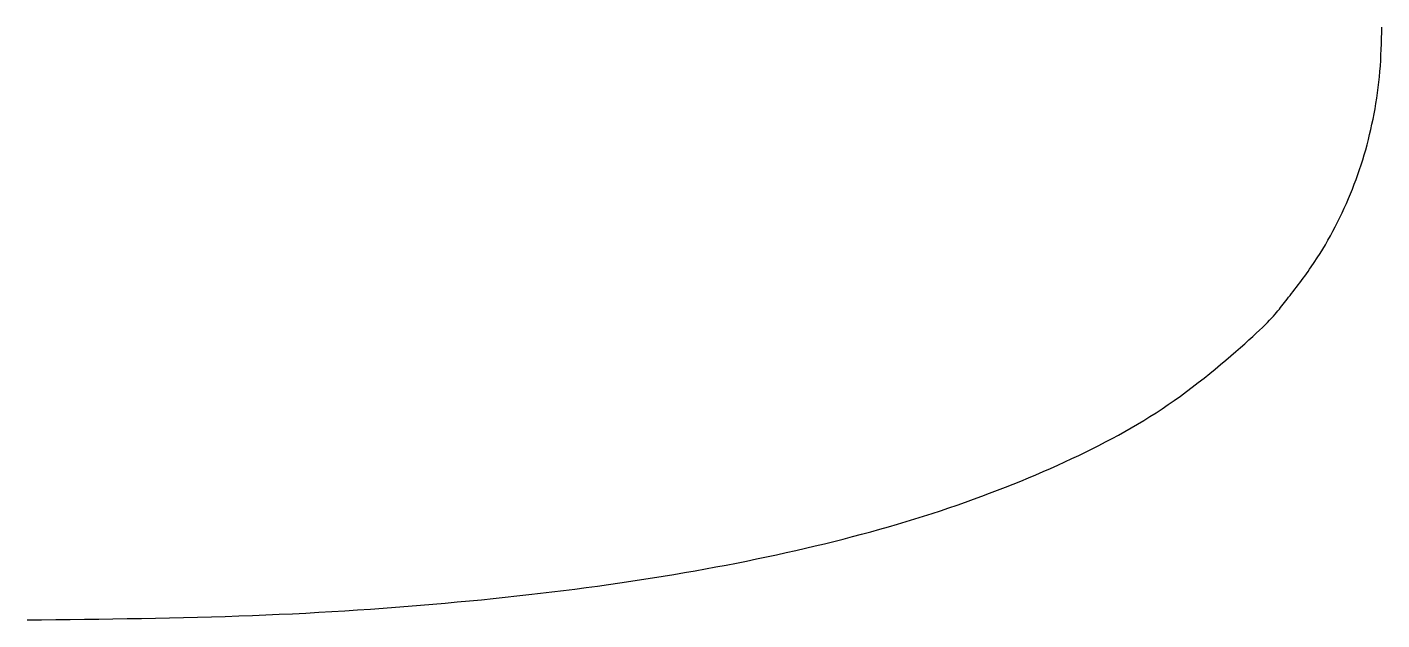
# Model space of a CAD drawing. Header units: millimetres. Extents: x 78 to 247, y 61 to 135.
import ezdxf

# ---------------------------------------------------------------- set-up
doc = ezdxf.new("R2010")
doc.units = ezdxf.units.MM

msp = doc.modelspace()

# ---------------------------------------------------------------- linework, layer by layer
msp.add_open_spline([(78, 61), (247, 61), (247, 135)], degree=2)

doc.saveas('drawing.dxf')
